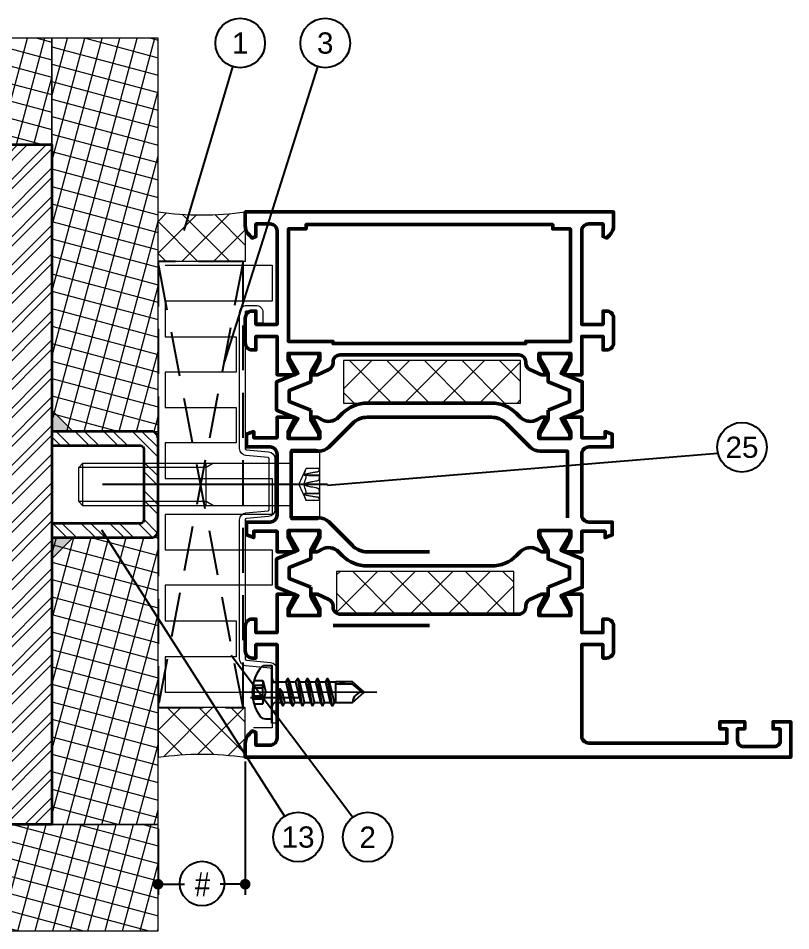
# Model space of a CAD drawing. Header units: millimetres. Extents: x -1821 to 14707, y -2864 to 1473.
# Drawn here: x 10141.1 to 10250.1, y -1094.2 to -965.4 of the extents above; entities that cross this region are included whole.
import ezdxf
from ezdxf.enums import TextEntityAlignment as Align

# ---------------------------------------------------------------- set-up
doc = ezdxf.new("R2010")
doc.units = ezdxf.units.MM
for name, pattern in [('CENTER', [50.8, 31.75, -6.35, 6.35, -6.35]), ('HIDDEN', [9.525, 6.35, -3.175]), ('VERDECKT', [9.525, 6.35, -3.175])]:
    doc.linetypes.add(name, pattern=pattern)
for name, color, linetype, lineweight in [('AM_5', 3, 'Continuous', 25), ('AM_S', 80, 'Continuous', 50), ('CHide4', 10, 'HIDDEN', 13), ('Cont1', 7, 'Continuous', 35), ('CONT2', 2, 'Continuous', 0), ('Cont3', 70, 'Continuous', 18), ('Cont4', 10, 'Continuous', 13)]:
    doc.layers.add(name, color=color, linetype=linetype, lineweight=lineweight)
for name, color, linetype in [('Cent4', 10, 'CENTER'), ('CENT_18', 3, 'CENTER'), ('CENTER25', 2, 'CENTER'), ('CHIDE3', 70, 'HIDDEN'), ('HIDE_18', 3, 'VERDECKT')]:
    doc.layers.add(name, color=color, linetype=linetype)
doc.styles.add('BEMSTIL', font='8SIMPLEX.SHX', dxfattribs={"width": 0.85})
doc.styles.add('SWISS', font='swiss.ttf')
doc.dimstyles.new('Dok-1zu2-PUNKT$0', dxfattribs={"dimscale": 0.5, "dimtxt": 3.4, "dimasz": 1.5, "dimexe": 1.5, "dimexo": 0.6, "dimgap": 1.5, "dimtad": 0, "dimlfac": 2, "dimdsep": 46, "dimtxsty": 'BEMSTIL', "dimblk": 'PUNKT', "dimblk1": 'PUNKT', "dimblk2": 'PUNKT', "dimcen": 0, "dimclrd": 3, "dimclre": 3, "dimclrt": 3, "dimadec": 0, "dimazin": 0, "dimtfac": 0.7, "dimtofl": 0, "dimtmove": 0, "dimatfit": 3, "dimfxl": 1, "dimtolj": 1, "dimarcsym": 0})
pattern_1 = [(45, (10086.7323, -1490.2426), (-2.245064, 2.245064), []), (135, (10086.7323, -1490.2426), (-2.245064, -2.245064), [])]

# ---------------------------------------------------------------- blocks, each defined once
blk = doc.blocks.new('WS4070448')
for p, q in [((6.62, -8.64), (6.62, -11)), ((6.62, -8.64), (9.52, -8.64)), ((9.52, -11), (9.52, -8.64)), ((6.62, -11), (8.07, -12.64)), ((8.07, -12.64), (9.52, -11))]:
    blk.add_line(p, q)
blk.add_lwpolyline([(11.39, 2.11, 0.314856), (4.74, 2.11, 0.244912), (4.32, 1.29), (4.32, 0.36), (11.82, 0.36), (11.82, 1.29, 0.244912), (11.39, 2.11, 0.138291)], format="xyb")
for points in [[(6.12, -1.14), (6.62, -1.43), (8.07, -1.08), (8.57, -0.71), (8.07, -0.51), (6.62, -0.85)], [(6.12, -2.54), (6.62, -2.83), (9.52, -2.14), (10.02, -1.85), (9.52, -1.56), (6.62, -2.25)], [(6.12, -3.94), (6.62, -4.23), (9.52, -3.54), (10.02, -3.25), (9.52, -2.96), (6.62, -3.65)], [(6.12, -5.34), (6.62, -5.63), (9.52, -4.94), (10.02, -4.65), (9.52, -4.36), (6.62, -5.05)], [(6.12, -6.74), (6.62, -7.03), (9.52, -6.34), (10.02, -6.05), (9.52, -5.76), (6.62, -6.45)], [(6.12, -8.14), (6.62, -8.43), (9.52, -7.74), (10.02, -7.45), (9.52, -7.16), (6.62, -7.85)]]:
    blk.add_lwpolyline(points, close=True)
for points in [[(6.12, -1.14), (8.57, -0.71)], [(6.62, -0.14), (6.62, -0.85)], [(9.52, -0.14), (9.52, -1.56)], [(6.12, -2.54), (10.02, -1.85)], [(6.62, -1.43), (6.62, -1.85)], [(6.62, -1.43), (6.62, -2.25)], [(6.62, -1.43), (6.62, -2.25)], [(9.52, -2.14), (9.52, -2.96)], [(6.12, -3.94), (10.02, -3.25)], [(6.62, -2.83), (6.62, -3.65)], [(9.52, -3.54), (9.52, -4.36)], [(6.12, -5.34), (10.02, -4.65)], [(6.62, -4.23), (6.62, -5.05)], [(9.52, -4.94), (9.52, -5.76)], [(6.12, -6.74), (10.02, -6.05)], [(6.62, -5.63), (6.62, -6.45)], [(9.52, -6.34), (9.52, -7.16)], [(6.12, -8.14), (10.02, -7.45)], [(6.62, -7.03), (6.62, -7.85)], [(6.62, -8.43), (6.62, -8.64)], [(9.27, -8.64), (9.27, -10.89), (8.1, -12.28)], [(9.52, -7.74), (9.52, -8.64)], [(6.62, -9.83), (6.62, -10.65)], [(9.52, -9.14), (9.52, -9.96)]]:
    blk.add_lwpolyline(points)
for centre, radius, start, end in [((6.12, -0.14), 0.5, 0, 90), ((10.02, -0.14), 0.5, 90, 180), ((6.61, -12.47), 1.47, 353.4244, 89.6688)]:
    blk.add_arc(centre, radius, start, end)
at = {"layer": 'CENT_18'}
blk.add_line((8.05, -14.4), (8.07, 4.66), dxfattribs=at)
at = {"layer": 'HIDE_18'}
for p, q in [((7.1, 1.69), (7.1, 3.08)), ((7.51, 1.69), (7.51, 2.97)), ((8.63, 1.69), (8.63, 2.97)), ((9.04, 1.69), (9.04, 3.08))]:
    blk.add_line(p, q, dxfattribs=at)
for points in [[(6.42, 2.92), (6.42, 1.69)], [(9.72, 2.92), (9.72, 1.69)], [(6.42, 1.69), (8.07, 1.25)], [(9.72, 1.69), (8.07, 1.25)]]:
    blk.add_lwpolyline(points, dxfattribs=at)
for centre, radius, start, end in [((6.48, 4.2), 1.28, 267.2848, 298.8872), ((8.07, 5.85), 2.94, 250.6988, 289.3012), ((9.66, 4.2), 1.28, 241.1128, 272.7152), ((6.76, 2.85), 1.21, 253.6643, 286.3357), ((8.07, 11.78), 10.13, 264.4948, 275.5052), ((9.38, 2.85), 1.21, 253.6643, 286.3357)]:
    blk.add_arc(centre, radius, start, end, dxfattribs=at)
blk = doc.blocks.new('PUNKT')
at = {"color": 0, "linetype": 'Continuous'}
blk.add_line((-0.5, 0), (-1, 0), dxfattribs=at)
at = {"color": 0, "linetype": 'Continuous', "const_width": 0.5}
blk.add_lwpolyline([(-0.25, 0, 1), (0.25, 0, 1)], format="xyb", close=True, dxfattribs=at)
blk = doc.blocks.new('*D203')
at = {"layer": 'AM_5', "color": 3, "lineweight": -2, "transparency": 16777216}
for p, q in [((10173.13, -1070.32), (10173.13, -1089.15)), ((10160.83, -1079.82), (10160.83, -1089.15)), ((10162.33, -1087.65), (10164.56, -1087.65)), ((10171.63, -1087.65), (10169.62, -1087.65))]:
    blk.add_line(p, q, dxfattribs=at)
at = {"layer": 'Defpoints', "color": 0, "transparency": 16777216}
for p in [(10173.13, -1069.72), (10160.83, -1079.22), (10173.13, -1087.65)]:
    blk.add_point(p, dxfattribs=at)
at = {"layer": 'AM_5', "color": 3, "lineweight": -2, "transparency": 16777216, "xscale": 1.5, "yscale": 1.5, "zscale": 1.5, "rotation": 180}
blk.add_blockref('PUNKT', (10160.83, -1087.65), dxfattribs=at)
at = {"layer": 'AM_5', "color": 3, "lineweight": -2, "transparency": 16777216, "xscale": 1.5, "yscale": 1.5, "zscale": 1.5}
blk.add_blockref('PUNKT', (10173.13, -1087.65), dxfattribs=at)
at = {"layer": 'AM_5', "color": 3, "transparency": 16777216, "insert": (10167.09, -1087.65), "char_height": 3.4, "attachment_point": 5, "style": 'BEMSTIL'}
blk.add_mtext('\\A1;#', dxfattribs=at)
blk = doc.blocks.new('ws4970708')
at = {"layer": 'Cent4'}
blk.add_lwpolyline([(0, 5.1), (0, -31.4)], dxfattribs=at)
at = {"layer": 'CHide4'}
for p, q in [((-2.25, 3.99), (-2.29, 4)), ((-2.25, 3.99), (-2.25, 2.09)), ((-1.32, 3.94), (-1.32, 2.03)), ((1.32, 3.94), (1.32, 2.03)), ((2.25, 3.99), (2.29, 4)), ((2.25, 3.99), (2.25, 2.09)), ((-1.27, 3.4), (-1.27, 1.92)), ((1.27, 3.4), (1.27, 1.92)), ((0, 1.07), (-2.25, 2.09)), ((0, 1.07), (2.25, 2.09))]:
    blk.add_line(p, q, dxfattribs=at)
at = {"layer": 'CHide4', "flags": 128}
for points in [[(-1.99, 3.93), (-2.01, 3.93), (-2.03, 3.94), (-2.05, 3.94), (-2.06, 3.95), (-2.08, 3.95), (-2.1, 3.95), (-2.11, 3.96), (-2.13, 3.96), (-2.14, 3.96), (-2.15, 3.97), (-2.17, 3.97), (-2.18, 3.97), (-2.19, 3.98), (-2.2, 3.98), (-2.21, 3.98), (-2.22, 3.98), (-2.22, 3.98), (-2.23, 3.99), (-2.24, 3.99), (-2.24, 3.99), (-2.25, 3.99), (-2.25, 3.99), (-2.25, 3.99), (-2.25, 3.99)], [(-1.96, 3.92), (-1.96, 3.92), (-1.96, 3.92), (-1.96, 3.92), (-1.96, 3.92), (-1.97, 3.92), (-1.97, 3.92), (-1.97, 3.92), (-1.97, 3.92), (-1.97, 3.92), (-1.97, 3.92), (-1.97, 3.92), (-1.98, 3.92), (-1.98, 3.93), (-1.98, 3.93), (-1.98, 3.93), (-1.98, 3.93), (-1.98, 3.93), (-1.98, 3.93), (-1.99, 3.93), (-1.99, 3.93), (-1.99, 3.93), (-1.99, 3.93), (-1.99, 3.93), (-1.99, 3.93)], [(-1.96, 3.92), (-1.95, 3.91), (-1.94, 3.91), (-1.92, 3.9), (-1.91, 3.9), (-1.9, 3.89), (-1.89, 3.88), (-1.88, 3.88), (-1.87, 3.87), (-1.86, 3.86), (-1.85, 3.85), (-1.84, 3.84), (-1.83, 3.83), (-1.83, 3.82), (-1.82, 3.81), (-1.81, 3.8), (-1.8, 3.79), (-1.8, 3.78), (-1.79, 3.77), (-1.79, 3.76), (-1.78, 3.75), (-1.78, 3.73), (-1.77, 3.72), (-1.77, 3.71), (-1.77, 3.7)], [(-0.68, 3.93), (-0.71, 3.94), (-0.74, 3.95), (-0.78, 3.95), (-0.82, 3.96), (-0.86, 3.97), (-0.89, 3.97), (-0.93, 3.98), (-0.97, 3.98), (-1.01, 3.99), (-1.05, 3.99), (-1.09, 3.99), (-1.12, 3.99), (-1.16, 3.99), (-1.19, 3.99), (-1.22, 3.99), (-1.24, 3.98), (-1.27, 3.98), (-1.28, 3.97), (-1.3, 3.97), (-1.31, 3.96), (-1.32, 3.95), (-1.32, 3.95), (-1.32, 3.94), (-1.31, 3.93)], [(-1.31, 3.93), (-1.31, 3.93), (-1.31, 3.93), (-1.31, 3.93), (-1.31, 3.93), (-1.31, 3.93), (-1.31, 3.93), (-1.31, 3.93), (-1.31, 3.93), (-1.31, 3.93), (-1.31, 3.93), (-1.31, 3.93), (-1.31, 3.92), (-1.31, 3.92), (-1.31, 3.92), (-1.31, 3.92), (-1.31, 3.92), (-1.31, 3.92), (-1.31, 3.92), (-1.31, 3.92), (-1.31, 3.92), (-1.31, 3.92), (-1.31, 3.92), (-1.31, 3.92), (-1.31, 3.92)], [(-1.27, 3.7), (-1.27, 3.71), (-1.27, 3.72), (-1.27, 3.73), (-1.27, 3.75), (-1.27, 3.76), (-1.27, 3.77), (-1.27, 3.78), (-1.28, 3.79), (-1.28, 3.8), (-1.28, 3.81), (-1.28, 3.82), (-1.28, 3.83), (-1.28, 3.84), (-1.28, 3.85), (-1.28, 3.86), (-1.28, 3.87), (-1.29, 3.88), (-1.29, 3.88), (-1.29, 3.89), (-1.29, 3.9), (-1.3, 3.9), (-1.3, 3.91), (-1.3, 3.91), (-1.31, 3.92)], [(-0.65, 3.92), (-0.66, 3.92), (-0.66, 3.92), (-0.66, 3.92), (-0.66, 3.92), (-0.66, 3.92), (-0.66, 3.92), (-0.66, 3.92), (-0.66, 3.92), (-0.66, 3.92), (-0.66, 3.92), (-0.67, 3.92), (-0.67, 3.92), (-0.67, 3.93), (-0.67, 3.93), (-0.67, 3.93), (-0.67, 3.93), (-0.67, 3.93), (-0.67, 3.93), (-0.67, 3.93), (-0.68, 3.93), (-0.68, 3.93), (-0.68, 3.93), (-0.68, 3.93), (-0.68, 3.93)], [(-0.65, 3.92), (-0.65, 3.91), (-0.64, 3.91), (-0.63, 3.9), (-0.62, 3.9), (-0.61, 3.89), (-0.6, 3.88), (-0.59, 3.88), (-0.59, 3.87), (-0.58, 3.86), (-0.57, 3.85), (-0.56, 3.84), (-0.56, 3.83), (-0.55, 3.82), (-0.54, 3.81), (-0.54, 3.8), (-0.53, 3.79), (-0.52, 3.78), (-0.52, 3.77), (-0.51, 3.76), (-0.51, 3.75), (-0.5, 3.73), (-0.5, 3.72), (-0.5, 3.71), (-0.5, 3.7)], [(0.5, 3.7), (0.5, 3.71), (0.5, 3.72), (0.5, 3.73), (0.51, 3.75), (0.51, 3.76), (0.52, 3.77), (0.52, 3.78), (0.53, 3.79), (0.54, 3.8), (0.54, 3.81), (0.55, 3.82), (0.56, 3.83), (0.56, 3.84), (0.57, 3.85), (0.58, 3.86), (0.59, 3.87), (0.59, 3.88), (0.6, 3.88), (0.61, 3.89), (0.62, 3.9), (0.63, 3.9), (0.64, 3.91), (0.65, 3.91), (0.65, 3.92)], [(0.68, 3.93), (0.68, 3.93), (0.68, 3.93), (0.68, 3.93), (0.68, 3.93), (0.67, 3.93), (0.67, 3.93), (0.67, 3.93), (0.67, 3.93), (0.67, 3.93), (0.67, 3.93), (0.67, 3.93), (0.67, 3.92), (0.67, 3.92), (0.66, 3.92), (0.66, 3.92), (0.66, 3.92), (0.66, 3.92), (0.66, 3.92), (0.66, 3.92), (0.66, 3.92), (0.66, 3.92), (0.66, 3.92), (0.66, 3.92), (0.65, 3.92)], [(1.32, 3.94), (1.32, 3.95), (1.31, 3.96), (1.3, 3.96), (1.29, 3.97), (1.28, 3.98), (1.26, 3.98), (1.24, 3.98), (1.21, 3.99), (1.19, 3.99), (1.16, 3.99), (1.13, 3.99), (1.09, 3.99), (1.06, 3.99), (1.02, 3.99), (0.99, 3.98), (0.95, 3.98), (0.91, 3.98), (0.88, 3.97), (0.84, 3.97), (0.81, 3.96), (0.77, 3.95), (0.74, 3.95), (0.71, 3.94), (0.68, 3.93)], [(1.3, 3.92), (1.3, 3.91), (1.3, 3.91), (1.3, 3.9), (1.29, 3.9), (1.29, 3.89), (1.29, 3.88), (1.29, 3.88), (1.28, 3.87), (1.28, 3.86), (1.28, 3.85), (1.28, 3.84), (1.28, 3.83), (1.28, 3.82), (1.28, 3.81), (1.28, 3.8), (1.28, 3.79), (1.27, 3.78), (1.27, 3.77), (1.27, 3.76), (1.27, 3.75), (1.27, 3.73), (1.27, 3.72), (1.27, 3.71), (1.27, 3.7)], [(1.3, 3.92), (1.31, 3.92), (1.31, 3.92), (1.31, 3.92), (1.31, 3.92), (1.31, 3.92), (1.31, 3.92), (1.31, 3.92), (1.31, 3.92), (1.31, 3.92), (1.31, 3.92), (1.31, 3.92), (1.31, 3.92), (1.31, 3.93), (1.31, 3.93), (1.31, 3.93), (1.31, 3.93), (1.31, 3.93), (1.31, 3.93), (1.31, 3.93), (1.31, 3.93), (1.31, 3.93), (1.31, 3.93), (1.31, 3.93), (1.31, 3.93)], [(1.31, 3.93), (1.31, 3.93), (1.31, 3.93), (1.31, 3.93), (1.31, 3.93), (1.32, 3.93), (1.32, 3.93), (1.32, 3.93), (1.32, 3.93), (1.32, 3.94), (1.32, 3.94), (1.32, 3.94), (1.32, 3.94), (1.32, 3.94), (1.32, 3.94), (1.32, 3.94), (1.32, 3.94), (1.32, 3.94), (1.32, 3.94), (1.32, 3.94), (1.32, 3.94), (1.32, 3.94), (1.32, 3.94), (1.32, 3.94), (1.32, 3.94)], [(1.96, 3.92), (1.95, 3.91), (1.94, 3.91), (1.92, 3.9), (1.91, 3.9), (1.9, 3.89), (1.89, 3.88), (1.88, 3.88), (1.87, 3.87), (1.86, 3.86), (1.85, 3.85), (1.84, 3.84), (1.83, 3.83), (1.83, 3.82), (1.82, 3.81), (1.81, 3.8), (1.8, 3.79), (1.8, 3.78), (1.79, 3.77), (1.79, 3.76), (1.78, 3.75), (1.78, 3.73), (1.77, 3.72), (1.77, 3.71), (1.77, 3.7)], [(1.99, 3.93), (1.99, 3.93), (1.99, 3.93), (1.99, 3.93), (1.99, 3.93), (1.99, 3.93), (1.98, 3.93), (1.98, 3.93), (1.98, 3.93), (1.98, 3.93), (1.98, 3.93), (1.98, 3.93), (1.98, 3.92), (1.97, 3.92), (1.97, 3.92), (1.97, 3.92), (1.97, 3.92), (1.97, 3.92), (1.97, 3.92), (1.97, 3.92), (1.96, 3.92), (1.96, 3.92), (1.96, 3.92), (1.96, 3.92), (1.96, 3.92)], [(1.99, 3.93), (2.01, 3.93), (2.03, 3.94), (2.05, 3.94), (2.06, 3.95), (2.08, 3.95), (2.1, 3.95), (2.11, 3.96), (2.13, 3.96), (2.14, 3.96), (2.15, 3.97), (2.17, 3.97), (2.18, 3.97), (2.19, 3.98), (2.2, 3.98), (2.21, 3.98), (2.22, 3.98), (2.22, 3.98), (2.23, 3.99), (2.24, 3.99), (2.24, 3.99), (2.25, 3.99), (2.25, 3.99), (2.25, 3.99), (2.25, 3.99)], [(-1.39, 1.86), (-1.36, 1.89), (-1.35, 1.95), (-1.33, 2.02), (-1.32, 2.08), (-1.32, 2.15), (-1.31, 2.22), (-1.3, 2.29), (-1.3, 2.37), (-1.29, 2.44), (-1.29, 2.51), (-1.29, 2.58), (-1.28, 2.65), (-1.28, 2.72), (-1.28, 2.8), (-1.28, 2.87), (-1.28, 2.94), (-1.28, 3.08), (-1.27, 3.16), (-1.27, 3.23), (-1.27, 3.3), (-1.27, 3.37), (-1.27, 3.45), (-1.27, 3.52), (-1.27, 3.4)], [(-0.5, 3.7), (-0.49, 3.61), (-0.48, 3.52), (-0.46, 3.43), (-0.42, 3.25), (-0.42, 3.25), (-0.42, 3.25), (-0.42, 3.25), (-0.42, 3.25), (-0.42, 3.25), (-0.38, 3.04), (-0.36, 2.88), (-0.35, 2.8), (-0.33, 2.72), (-0.31, 2.63), (-0.3, 2.55), (-0.28, 2.46), (-0.26, 2.38), (-0.24, 2.29), (-0.21, 2.21), (-0.19, 2.13), (-0.16, 2.05), (-0.12, 1.97), (-0.07, 1.9), (0, 1.86)], [(0.5, 3.7), (0.49, 3.61), (0.48, 3.52), (0.46, 3.43), (0.42, 3.25), (0.42, 3.25), (0.42, 3.25), (0.42, 3.25), (0.42, 3.25), (0.42, 3.25), (0.38, 3.04), (0.36, 2.88), (0.35, 2.8), (0.33, 2.72), (0.31, 2.63), (0.3, 2.55), (0.28, 2.46), (0.26, 2.38), (0.24, 2.29), (0.21, 2.21), (0.19, 2.13), (0.16, 2.05), (0.12, 1.97), (0.07, 1.9), (0, 1.86)], [(1.27, 3.7), (1.27, 3.61), (1.27, 3.52), (1.27, 3.44), (1.27, 3.35), (1.27, 3.47), (1.27, 3.38), (1.27, 3.3), (1.27, 3.21), (1.27, 3.12), (1.28, 3.04), (1.28, 2.88), (1.28, 2.8), (1.28, 2.72), (1.29, 2.63), (1.29, 2.55), (1.29, 2.46), (1.3, 2.38), (1.3, 2.29), (1.31, 2.21), (1.32, 2.13), (1.33, 2.05), (1.34, 1.97), (1.36, 1.9), (1.39, 1.86)], [(-1.96, 2), (-1.98, 2), (-2, 2.01), (-2.02, 2.02), (-2.04, 2.02), (-2.06, 2.03), (-2.07, 2.03), (-2.09, 2.04), (-2.11, 2.05), (-2.12, 2.05), (-2.14, 2.06), (-2.15, 2.06), (-2.17, 2.06), (-2.18, 2.07), (-2.19, 2.07), (-2.2, 2.08), (-2.21, 2.08), (-2.22, 2.08), (-2.23, 2.08), (-2.23, 2.09), (-2.24, 2.09), (-2.24, 2.09), (-2.25, 2.09), (-2.25, 2.09), (-2.25, 2.09)], [(-1.39, 1.86), (-1.41, 1.86), (-1.43, 1.86), (-1.45, 1.86), (-1.46, 1.86), (-1.48, 1.86), (-1.5, 1.87), (-1.52, 1.87), (-1.55, 1.88), (-1.57, 1.88), (-1.59, 1.89), (-1.61, 1.89), (-1.64, 1.9), (-1.66, 1.9), (-1.69, 1.91), (-1.71, 1.92), (-1.74, 1.93), (-1.76, 1.93), (-1.79, 1.94), (-1.82, 1.95), (-1.85, 1.96), (-1.87, 1.97), (-1.9, 1.98), (-1.93, 1.99), (-1.96, 2)], [(-1.27, 1.92), (-1.27, 1.92), (-1.27, 1.91), (-1.27, 1.91), (-1.28, 1.9), (-1.28, 1.9), (-1.28, 1.9), (-1.28, 1.89), (-1.29, 1.89), (-1.29, 1.88), (-1.29, 1.88), (-1.3, 1.88), (-1.3, 1.88), (-1.31, 1.87), (-1.31, 1.87), (-1.32, 1.87), (-1.33, 1.87), (-1.33, 1.86), (-1.34, 1.86), (-1.35, 1.86), (-1.36, 1.86), (-1.37, 1.86), (-1.37, 1.86), (-1.38, 1.86), (-1.39, 1.86)], [(-0.65, 2), (-0.68, 2.01), (-0.72, 2.02), (-0.75, 2.03), (-0.79, 2.05), (-0.83, 2.06), (-0.87, 2.06), (-0.92, 2.07), (-0.96, 2.08), (-1, 2.08), (-1.05, 2.09), (-1.09, 2.09), (-1.12, 2.09), (-1.16, 2.09), (-1.19, 2.09), (-1.22, 2.08), (-1.25, 2.08), (-1.27, 2.07), (-1.29, 2.06), (-1.31, 2.06), (-1.31, 2.05), (-1.32, 2.03), (-1.32, 2.02), (-1.31, 2.01), (-1.31, 2)], [(-1.31, 2), (-1.3, 1.99), (-1.3, 1.99), (-1.3, 1.99), (-1.29, 1.98), (-1.29, 1.98), (-1.29, 1.98), (-1.29, 1.97), (-1.29, 1.97), (-1.28, 1.97), (-1.28, 1.96), (-1.28, 1.96), (-1.28, 1.96), (-1.28, 1.96), (-1.28, 1.95), (-1.28, 1.95), (-1.28, 1.95), (-1.27, 1.94), (-1.27, 1.94), (-1.27, 1.94), (-1.27, 1.93), (-1.27, 1.93), (-1.27, 1.93), (-1.27, 1.93), (-1.27, 1.92)], [(0, 1.86), (-0.03, 1.86), (-0.06, 1.86), (-0.09, 1.86), (-0.12, 1.86), (-0.15, 1.86), (-0.18, 1.87), (-0.21, 1.87), (-0.24, 1.88), (-0.27, 1.88), (-0.3, 1.89), (-0.33, 1.89), (-0.36, 1.9), (-0.39, 1.9), (-0.41, 1.91), (-0.44, 1.92), (-0.47, 1.93), (-0.49, 1.93), (-0.52, 1.94), (-0.54, 1.95), (-0.57, 1.96), (-0.59, 1.97), (-0.61, 1.98), (-0.63, 1.99), (-0.65, 2)], [(0.65, 2), (0.63, 1.99), (0.61, 1.98), (0.59, 1.97), (0.57, 1.96), (0.54, 1.95), (0.52, 1.94), (0.49, 1.93), (0.47, 1.93), (0.44, 1.92), (0.41, 1.91), (0.39, 1.9), (0.36, 1.9), (0.33, 1.89), (0.3, 1.89), (0.27, 1.88), (0.24, 1.88), (0.21, 1.87), (0.18, 1.87), (0.15, 1.86), (0.12, 1.86), (0.09, 1.86), (0.06, 1.86), (0.03, 1.86), (0, 1.86)], [(1.32, 2.03), (1.32, 2.04), (1.31, 2.05), (1.3, 2.06), (1.29, 2.07), (1.27, 2.07), (1.25, 2.08), (1.23, 2.08), (1.2, 2.09), (1.18, 2.09), (1.14, 2.09), (1.11, 2.09), (1.08, 2.09), (1.04, 2.09), (1, 2.08), (0.96, 2.08), (0.92, 2.07), (0.89, 2.07), (0.85, 2.06), (0.81, 2.05), (0.78, 2.04), (0.74, 2.03), (0.71, 2.02), (0.68, 2.01), (0.65, 2)], [(1.39, 1.86), (1.38, 1.86), (1.37, 1.86), (1.35, 1.86), (1.34, 1.86), (1.33, 1.86), (1.32, 1.87), (1.31, 1.87), (1.3, 1.88), (1.29, 1.88), (1.29, 1.89), (1.28, 1.89), (1.28, 1.9), (1.28, 1.9), (1.27, 1.91), (1.27, 1.92), (1.27, 1.93), (1.27, 1.93), (1.27, 1.94), (1.28, 1.95), (1.28, 1.96), (1.29, 1.97), (1.29, 1.98), (1.3, 1.99), (1.3, 2)], [(1.96, 2), (1.93, 1.99), (1.9, 1.98), (1.87, 1.97), (1.85, 1.96), (1.82, 1.95), (1.79, 1.94), (1.77, 1.93), (1.74, 1.93), (1.71, 1.92), (1.69, 1.91), (1.66, 1.9), (1.64, 1.9), (1.61, 1.89), (1.59, 1.89), (1.57, 1.88), (1.55, 1.88), (1.52, 1.87), (1.5, 1.87), (1.48, 1.86), (1.46, 1.86), (1.45, 1.86), (1.43, 1.86), (1.41, 1.86), (1.39, 1.86)], [(2.25, 2.09), (2.25, 2.09), (2.25, 2.09), (2.24, 2.09), (2.24, 2.09), (2.23, 2.09), (2.23, 2.08), (2.22, 2.08), (2.21, 2.08), (2.2, 2.08), (2.19, 2.07), (2.18, 2.07), (2.17, 2.06), (2.15, 2.06), (2.14, 2.06), (2.12, 2.05), (2.11, 2.05), (2.09, 2.04), (2.07, 2.03), (2.06, 2.03), (2.04, 2.02), (2.02, 2.02), (2, 2.01), (1.98, 2), (1.96, 2)]]:
    blk.add_lwpolyline(points, dxfattribs=at)
at = {"layer": 'CHide4'}
for points in [[(-1.77, 3.7), (-1.76, 3.65, 0.024849), (-1.43, 1.9)], [(1.43, 1.9, 0.024839), (1.76, 3.65), (1.76, 3.65), (1.76, 3.65), (1.76, 3.65), (1.76, 3.65), (1.77, 3.7)]]:
    blk.add_lwpolyline(points, format="xyb", dxfattribs=at)
for points in [[(-1.43, 1.9), (-1.39, 1.86)], [(1.39, 1.86), (1.43, 1.9)]]:
    blk.add_lwpolyline(points, dxfattribs=at)
for centre, major_axis, ratio, start_param, end_param in [((-16.88, 6.55), (-2.99, 25.66), 0.596974, 4.520073, 4.53181), ((0.91, 1.95), (0.41, 0.088), 0.265074, -0.319965, -0.057821)]:
    blk.add_ellipse(centre, major_axis=major_axis, ratio=ratio, start_param=start_param, end_param=end_param, dxfattribs=at)
at = {"layer": 'Cont3'}
blk.add_lwpolyline([(5, 0), (-5, 0), (-5, 3.5, -0.414214), (-4.5, 4), (4.5, 4, -0.414214), (5, 3.5)], format="xyb", close=True, dxfattribs=at)
blk.add_lwpolyline([(3.25, 0, 0.414214), (3, -0.25), (3, -29.4), (2.4, -30), (-2.4, -30), (-3, -29.4), (-3, -0.25, 0.414214), (-3.25, 0)], format="xyb", dxfattribs=at)
for points in [[(3, -12), (-3, -12)], [(3, -29.4), (-3, -29.4)]]:
    blk.add_lwpolyline(points, dxfattribs=at)
at = {"layer": 'Cont4'}
for points in [[(-3, -10.96), (-2.4, -12), (-2.4, -30)], [(3, -10.96), (2.4, -12), (2.4, -30)]]:
    blk.add_lwpolyline(points, dxfattribs=at)
blk = doc.blocks.new('WI4080202')
blk.add_lwpolyline([(-29.48, 2.3, -0.388879), (-28.49, 1.39), (-28.22, -1.72, 0.388879), (-28.02, -1.9), (-20.88, -1.9, 0.388879), (-20.68, -1.72), (-20.41, 1.39, -0.388879), (-19.42, 2.3), (-0.2, 2.3, -0.414214), (0.8, 1.3), (0.8, 0, -0.414214), (-0.2, -1), (-1.7, -1), (-1.7, -0.2), (-0.2, -0.2, 0.414214), (0, 0), (0, 1.3, 0.414214), (-0.2, 1.5), (-19.42, 1.5, 0.388879), (-19.62, 1.32), (-19.89, -1.79, -0.388879), (-20.88, -2.7), (-28.02, -2.7, -0.388879), (-29.01, -1.79), (-29.28, 1.32, 0.388879), (-29.48, 1.5), (-49.12, 1.5, 0.388879), (-49.32, 1.32), (-49.61, -2.09, -0.388879), (-50.61, -3), (-58.2, -3), (-58.2, -2.2), (-50.61, -2.2, 0.388879), (-50.41, -2.02), (-50.11, 1.39, -0.388879), (-49.12, 2.3), (-29.48, 2.3)], format="xyb", close=True)
for points in [[(-56.45, -2.2), (-56.45, -3)], [(-52.45, -2.2), (-52.45, -3)]]:
    blk.add_lwpolyline(points)
at = {"layer": 'CENTER25'}
for p, q in [((-54.6, -6.03), (-54.6, 0.76)), ((-24.45, 1.09), (-24.45, -5.58))]:
    blk.add_line(p, q, dxfattribs=at)
blk = doc.blocks.new('WI4090072')
at = {"linetype": 'Continuous'}
for p, q in [((11.9, -15.016058), (13.416058, -13.5)), ((17.9, -17.499554), (13.900446, -13.5)), ((11.9, -20.319359), (17.9, -14.319359)), ((17.9, -22.802855), (11.9, -16.802855)), ((11.9, -25.62266), (17.9, -19.62266)), ((17.9, -28.106156), (11.9, -22.106156)), ((11.9, -30.925961), (17.9, -24.925961)), ((17.9, -33.409457), (11.9, -27.409457)), ((11.9, -36.229262), (17.9, -30.229262)), ((17.687242, -38.5), (11.9, -32.712758)), ((14.932563, -38.5), (17.9, -35.532563)), ((12.383942, -38.5), (11.9, -38.016058))]:
    blk.add_line(p, q, dxfattribs=at)
blk.add_lwpolyline([(11.9, -38.5), (17.9, -38.5), (17.9, -13.5), (11.9, -13.5)], close=True, dxfattribs=at)
blk = doc.blocks.new('WI1021361')
at = {"linetype": 'Continuous'}
for points, format in [([(20.2, 26), (20.2, 38.600001, -0.414214), (21.2, 39.600001), (21.356087, 39.600001, 0.294108), (22.266453, 40.186198), (23, 41.800001), (23, 42.450001), (21, 41.450001), (20, 41.450001), (20, 45.950001), (21, 45.950001), (23, 44.950001), (23, 47.5), (17.6, 47.5), (17.6, 50.5), (19.5, 50.5), (19.5, 51, 0.414214), (18.5, 52), (15, 52, 0.414214), (14, 51), (14, 50.5), (15.9, 50.5), (15.9, 47.5), (3, 47.5, -0.414214), (2, 48.5), (2, 68), (4, 68), (4, 67), (5, 67), (5, 70.5), (4, 70.5), (4, 69.5), (2.3, 69.5, -0.414214), (1.5, 70.3), (1.5, 74.7, -0.414214), (2.3, 75.5), (4, 75.5), (4, 74.5), (5, 74.5), (5, 77), (0, 77), (0, 0), (1.895837, 0, 0.198912), (3.310051, 0.585786), (3.712132, 0.987868), (3.5, 1.5), (1.7, 1.5), (1.7, 3.5, -0.414214), (2.7, 4.5), (15.9, 4.5), (15.9, 1.5), (14, 1.5), (14, 1, 0.414214), (15, 0), (18.5, 0, 0.414214), (19.5, 1), (19.5, 1.5), (17.6, 1.5), (17.6, 4.5), (23, 4.5), (23, 7.049999), (21, 6.049999), (20, 6.049999), (20, 10.549999), (21, 10.549999), (23, 9.549999), (23, 10.199999), (22.266453, 11.813802, 0.294108), (21.356087, 12.399999), (21.2, 12.399999, -0.414214), (20.2, 13.399999), (20.2, 13.399999), (20.2, 26)], "xyb"), ([(27, 26.000444), (27, 34.757804, -0.198912), (28.464466, 38.293338), (29.002508, 38.83138, 0.339454), (29.320345, 41.245593), (29, 41.800447), (29, 42.450445), (31, 41.450445), (32, 41.450445), (32, 45.950445), (31, 45.950445), (29, 44.950445), (29, 47.500444), (31.9, 47.500446), (31.9, 50.800445), (31.014371, 50.800445), (31.378341, 51.800445), (33.2, 51.800445), (33.2, 48.500446, 0.414214), (34.2, 47.500446), (42.8, 47.500446), (42.8, 47.500446, 0.414214), (43.8, 48.500446), (43.8, 51.800445), (45.621659, 51.800445), (45.98563, 50.800445), (45.1, 50.800445), (45.1, 47.500446), (48, 47.500446), (48, 44.950447), (46, 45.950447), (45, 45.950447), (45, 41.450447), (46, 41.450447), (48, 42.450447), (48, 41.800447), (47.679655, 41.245593, 0.339454), (47.997492, 38.83138), (48.535534, 38.293338, -0.198912), (50, 34.757804), (50, 17.243084, -0.198912), (48.535534, 13.707551), (47.997492, 13.169509, 0.339454), (47.679655, 10.755296), (48, 10.200441), (48, 9.550445), (46, 10.550445), (45, 10.550445), (45, 6.050445), (46, 6.050445), (48, 7.050445), (48, 4.500446), (45.1, 4.500444), (45.1, 1.200445), (45.98563, 1.200445), (45.621659, 0.200445), (43.8, 0.200445), (43.8, 3.500444, 0.414214), (42.8, 4.500444), (34.2, 4.500444, 0.414214), (33.2, 3.500444), (33.2, 0.200445), (31.378341, 0.200445), (31.014371, 1.200445), (31.9, 1.200445), (31.9, 4.500444), (29, 4.500446), (29, 7.050445), (31, 6.050445), (32, 6.050445), (32, 10.550445), (31, 10.550445), (29, 9.550445), (29, 10.200445), (29.320345, 10.755296, 0.339454), (29.002508, 13.169509), (28.464466, 13.707551, -0.198912), (27, 17.243084), (27, 26.000444)], "xyb"), ([(56.8, 26.00089), (56.8, 13.400889, -0.414214), (55.8, 12.400889), (55.643913, 12.400889, 0.294108), (54.733547, 11.814692), (54, 10.200889), (54, 9.550889), (56, 10.550889), (57, 10.550889), (57, 6.050889), (56, 6.050889), (54, 7.050889), (54, 4.50089), (59.4, 4.50089), (59.4, 1.50089), (57.5, 1.50089), (57.5, 1.00089, 0.414214), (58.5, 0.00089), (62, 0.00089, 0.414214), (63, 1.00089), (63, 1.50089), (61.1, 1.50089), (61.1, 4.50089), (74.3, 4.50089, -0.414214), (75.3, 3.50089), (75.3, 1.50089), (73.5, 1.50089), (73.287868, 0.988758), (73.689949, 0.586677, 0.198912), (75.104163, 0.00089), (77, 0.00089), (77, 52.00089), (77, 52.00089), (75.104163, 52.00089, 0.198912), (73.689949, 51.415104), (73.287868, 51.013022), (73.5, 50.50089), (75.3, 50.50089), (75.3, 48.50089, -0.414214), (74.3, 47.50089), (61.1, 47.50089), (61.1, 50.50089), (63, 50.50089), (63, 51.00089, 0.414214), (62, 52.00089), (58.5, 52.00089, 0.414214), (57.5, 51.00089), (57.5, 50.50089), (59.4, 50.50089), (59.4, 47.50089), (54, 47.50089), (54, 44.950891), (56, 45.950891), (57, 45.950891), (57, 41.450891), (56, 41.450891), (54, 42.450891), (54, 41.800891), (54.733547, 40.187088, 0.294108), (55.643913, 39.600891), (55.8, 39.600891, -0.414214), (56.8, 38.600891), (56.8, 26.00089)], "xyb"), ([(18.6, 12.399999, 0, 0, 0), (18.3, 12.399999, 0, 0, 0), (18.3, 6.1, 0, 0, 0), (2.4, 6.1, 0, 0, 0), (2.4, 8.6, 0, 0, 0), (1.7, 8.6, 0, 0, 0), (1.7, 43.4, 0, 0, 0), (2.4, 43.4, 0, 0, 0), (2.4, 45.9, 0, 0, 0), (18.3, 45.9, 0, 0, 0), (18.3, 39.600001, 0, 0, 0), (18.6, 39.600001, 0, 0, 0), (18.6, 26, 0.1, 0.1, 0)], "xyseb"), ([(33.8, 45.500445, 0, 0, 0), (33.8, 41.628872, 0, 0, -0.198912), (33.214213, 40.214658, 0, 0, 0), (29.87868, 36.879124, 0, 0, 0.198912), (29, 34.757804, 0, 0, 0), (29, 26.000444, 0.1, 0.1, 0)], "xyseb"), ([(29, 26.000444), (29, 17.243084, 0.198912), (29.87868, 15.121764), (33.214213, 11.78623, -0.198912), (33.8, 10.372017), (33.8, 6.500444), (43.2, 6.500444), (43.2, 10.372017, -0.198912), (43.785787, 11.78623), (47.12132, 15.121764, 0.198912), (48, 17.243084), (48, 34.757804, 0.198912), (47.12132, 36.879124), (43.785787, 40.214658, -0.198912), (43.2, 41.628872), (43.2, 45.500445), (33.8, 45.500445)], "xyb")]:
    blk.add_lwpolyline(points, format=format, dxfattribs=at)
at = {"color": 7, "linetype": 'Continuous'}
for points in [[(23.991936, 42.750001), (22.866218, 42.750001, 0.131652), (22.466218, 42.642821), (20.66077, 41.600445), (20, 41.600445), (20, 45.800445), (20.66077, 45.800445), (22, 45.02724), (22.487882, 44.744673), (22.786757, 44.572118), (23.999999, 47.575001), (28, 47.575001), (29.213243, 44.572118), (31.33923, 45.800445), (32, 45.800445), (32, 41.600445), (31.33923, 41.600445), (29.533782, 42.642821, 0.131652), (29.133782, 42.750001), (28.008063, 42.750001), (26.785885, 45.775001), (25.214114, 45.775001)], [(48.991935, 42.750447), (47.866218, 42.750447, 0.131652), (47.466218, 42.643267), (45.660769, 41.600891), (45, 41.600891), (45, 45.800891), (45.660769, 45.800891), (47, 45.027686), (47.487882, 44.745119), (47.786756, 44.572564), (48.999999, 47.575447), (52.999999, 47.575447), (54.213243, 44.572564), (56.33923, 45.800891), (57, 45.800891), (57, 41.600891), (56.33923, 41.600891), (54.533782, 42.643267, 0.131652), (54.133782, 42.750447), (53.008063, 42.750447), (51.785884, 45.775447), (50.214114, 45.775447)], [(23.991936, 9.249999), (22.866218, 9.249999, -0.131652), (22.466218, 9.357179), (20.66077, 10.399555), (20, 10.399555), (20, 6.199555), (20.66077, 6.199555), (22, 6.97276), (22.487882, 7.255327), (22.786757, 7.427882), (23.999999, 4.424999), (28, 4.424999), (29.213243, 7.427882), (31.33923, 6.199555), (32, 6.199555), (32, 10.399555), (31.33923, 10.399555), (29.533782, 9.357179, -0.131652), (29.133782, 9.249999), (28.008063, 9.249999), (26.785885, 6.224999), (25.214114, 6.224999)], [(48.991936, 9.250445), (47.866218, 9.250445, -0.131652), (47.466218, 9.357625), (45.66077, 10.400001), (45, 10.400001), (45, 6.200001), (45.66077, 6.200001), (47, 6.973206), (47.487882, 7.255773), (47.786757, 7.428327), (48.999999, 4.425444), (53, 4.425444), (54.213243, 7.428327), (56.33923, 6.200001), (57, 6.200001), (57, 10.400001), (56.33923, 10.400001), (54.533782, 9.357625, -0.131652), (54.133782, 9.250445), (53.008063, 9.250445), (51.785885, 6.225444), (50.214114, 6.225444)]]:
    blk.add_lwpolyline(points, format="xyb", close=True, dxfattribs=at)
at = {"linetype": 'Continuous'}
for points in [[(58.4, 26.00089), (58.4, 39.600891), (58.7, 39.600891), (58.7, 45.90089), (74.6, 45.90089), (74.6, 43.40089), (75.2, 43.40089), (75.2, 8.60089), (75.2, 8.60089), (74.6, 8.60089), (74.6, 6.10089), (58.7, 6.10089), (58.7, 12.400889), (58.4, 12.400889), (58.4, 26.00089)], [(18.6, 26), (18.6, 12.399999)]]:
    blk.add_lwpolyline(points, dxfattribs=at)

msp = doc.modelspace()

# ---------------------------------------------------------------- hatches: boundary and pattern name
at = {"layer": 'Cont3'}
h = msp.add_hatch(dxfattribs=at)
h.set_pattern_fill('ANSI37', color=256, scale=0.75, angle=120)
h.set_pattern_definition([(165, (10234.599, -1019.6784), (-0.616313, -2.30011), []), (255, (10234.599, -1019.6784), (2.30011, -0.616313), [])])
h.paths.add_polyline_path([(10040.832344, -968.215708), (10040.832344, -983.215708), (10145.832281, -983.215708), (10145.832281, -968.215708)])
h = msp.add_hatch(dxfattribs=at)
h.set_pattern_fill('ANSI37', color=256, scale=0.75, angle=30)
h.set_pattern_definition([(75, (10109.3696, -1112.4824), (-2.30011, 0.616313), []), (165, (10109.3696, -1112.4824), (-0.616313, -2.30011), [])])
h.paths.add_polyline_path([(10160.832281, -968.215708), (10145.832281, -968.215708), (10145.832281, -1023.715708), (10160.832281, -1023.715708)])
h = msp.add_hatch(dxfattribs=at)
h.set_pattern_fill('ANSI37', color=256, style=0)
h.set_pattern_definition(pattern_1)
edge = h.paths.add_edge_path()
edge.add_line((10160.832016, -999.715497), (10160.832016, -992.715497))
edge.add_arc((10166.982239, -949.428947), 43.721284, 261.91344784, 278.08655216)
edge.add_line((10173.132463, -992.715497), (10173.132463, -999.715497))
edge.add_line((10173.132463, -999.715497), (10160.832016, -999.715497))
h = msp.add_hatch(color=256, dxfattribs=at)
h.dxf.hatch_style = 1
h.paths.add_polyline_path([(10148.832281, -1023.715708), (10145.832281, -1023.715708), (10145.832281, -1020.715708), (10147.332281, -1022.215708)])
h = msp.add_hatch(dxfattribs=at)
h.set_pattern_fill('ANSI37', color=256, scale=0.75, angle=30)
h.set_pattern_definition([(75, (10109.3696, -1167.9824), (-2.30011, 0.616313), []), (165, (10109.3696, -1167.9824), (-0.616313, -2.30011), [])])
h.paths.add_polyline_path([(10160.832281, -1038.715708), (10145.832281, -1038.715708), (10145.832281, -1079.215708), (10160.832281, -1079.215708)])
h = msp.add_hatch(color=256, dxfattribs=at)
h.dxf.hatch_style = 1
h.paths.add_polyline_path([(10148.832281, -1038.715708), (10145.832281, -1038.715708), (10145.832281, -1041.715708), (10147.332281, -1040.215708)])
h = msp.add_hatch(dxfattribs=at)
h.set_pattern_fill('ANSI37', color=256, style=0)
h.set_pattern_definition(pattern_1)
edge = h.paths.add_edge_path()
edge.add_line((10160.832016, -1062.715497), (10160.832016, -1069.715497))
edge.add_arc((10166.982017, -1112.999888), 43.719115, 81.91333667, 98.08666114, ccw=False)
edge.add_line((10173.132019, -1069.715497), (10173.132019, -1062.715497))
edge.add_line((10173.132019, -1062.715497), (10160.832016, -1062.715497))
h = msp.add_hatch(dxfattribs=at)
h.set_pattern_fill('ANSI37', color=256, scale=0.75, angle=120)
h.set_pattern_definition([(165, (10249.599, -1130.6784), (-0.616313, -2.30011), []), (255, (10249.599, -1130.6784), (2.30011, -0.616313), [])])
h.paths.add_polyline_path([(10055.832281, -1079.215708), (10055.832281, -1094.215708), (10160.832281, -1094.215708), (10160.832281, -1079.215708)])
at = {"layer": 'Cont4'}
h = msp.add_hatch(dxfattribs=at)
h.set_pattern_fill('ANSI32', color=256, scale=0.3, style=0)
h.set_pattern_definition([(45, (10259.3696, -1167.9824), (-2.020558, 2.020558), []), (45, (10260.7166, -1167.9824), (-2.020558, 2.020558), [])])
edge = h.paths.add_edge_path()
edge.add_arc((10127.832281, -1044.215708), 10, 0, 90, ccw=False)
edge.add_line((10137.832281, -1044.215708), (10137.832281, -1079.215708))
edge.add_line((10137.832281, -1079.215708), (10145.832281, -1079.215708))
edge.add_line((10145.832281, -1079.215708), (10145.832281, -983.215708))
edge.add_line((10145.832281, -983.215708), (10137.832281, -983.215708))
edge.add_line((10137.832281, -983.215708), (10137.832281, -1018.215708))
edge.add_arc((10127.832281, -1018.215708), 10, -90, 0, ccw=False)
edge.add_line((10127.832281, -1028.215708), (10073.832281, -1028.215708))
edge.add_arc((10073.832281, -1018.215708), 10, 180, 270, ccw=False)
edge.add_line((10063.832281, -1018.215708), (10063.832281, -983.215708))
edge.add_line((10063.832281, -983.215708), (10055.832281, -983.215708))
edge.add_line((10055.832281, -983.215708), (10055.832281, -1079.215708))
edge.add_line((10055.832281, -1079.215708), (10063.832281, -1079.215708))
edge.add_line((10063.832281, -1079.215708), (10063.832281, -1044.215708))
edge.add_arc((10073.832281, -1044.215708), 10, 90, 180, ccw=False)
edge.add_line((10073.832281, -1034.215708), (10127.832281, -1034.215708))
h = msp.add_hatch(dxfattribs=at)
h.set_pattern_fill('ANSI32', color=256, scale=0.3, angle=-90, style=0)
h.set_pattern_definition([(315, (10000.663, -805.2157), (2.020558, 2.020558), []), (315, (10000.663, -806.5627), (2.020558, 2.020558), [])])
h.paths.add_polyline_path([(10158.832281, -1026.215708), (10158.832281, -1036.215708, -0.4142135624), (10158.332281, -1036.715708), (10145.832281, -1036.715708), (10145.832281, -1038.715708), (10159.832281, -1038.715708, 0.4142135624), (10160.832281, -1037.715708), (10160.832281, -1024.715708, 0.4142135624), (10159.832281, -1023.715708), (10145.832281, -1023.715708), (10145.832281, -1025.715708), (10158.332281, -1025.715708, -0.4142135624)])

# ---------------------------------------------------------------- linework, layer by layer
at = {"layer": 'AM_5', "color": 3}
for p, q in [((10164.538769, -995.355083), (10171.370162, -972.220692)), ((10170.19006, -1013.957607), (10183.370162, -972.220692)), ((10184.732018, -1031.30139), (10239.854731, -1026.794077)), ((10152.832281, -1037.622389), (10178.700403, -1078.038904)), ((10171.142899, -1055.309067), (10188.318283, -1078.187763))]:
    msp.add_line(p, q, dxfattribs=at)
for centre, radius in [((10172.424124, -968.883153), 3.5), ((10184.424124, -968.883153), 3.5), ((10243.251474, -1025.950194), 3.5), ((10180.587171, -1080.986802), 3.5), ((10190.419564, -1080.986802), 3.5), ((10167.047558, -1087.550665), 3.143885)]:
    msp.add_circle(centre, radius, dxfattribs=at)
at = {"layer": 'CHIDE3'}
msp.add_lwpolyline([(10172.828474, -999.715919), (10160.832016, -999.715497), (10160.832545, -1062.715919), (10172.82803, -1062.715919), (10172.828474, -999.715919), (10160.832545, -1062.715919), (10172.82803, -1062.715919), (10160.832016, -999.715497)], dxfattribs=at)
at = {"layer": 'Cont1'}
for points in [[(10063.832281, -1079.215708), (10055.832281, -1079.215708), (10055.832281, -983.215708), (10063.832281, -983.215708), (10063.832281, -1018.215708, 0.4142135624), (10073.832281, -1028.215708), (10127.832281, -1028.215708, 0.4142135624), (10137.832281, -1018.215708), (10137.832281, -983.215708), (10145.832281, -983.215708), (10145.832281, -1079.215708), (10137.832281, -1079.215708), (10137.832281, -1044.215708, 0.4142135624), (10127.832281, -1034.215708), (10073.832281, -1034.215708, 0.4142135624), (10063.832281, -1044.215708)], [(10145.832281, -1023.715708), (10145.832281, -1025.715708), (10158.332281, -1025.715708, -0.4142135624), (10158.832281, -1026.215708), (10158.832281, -1036.215708, -0.4142135624), (10158.332281, -1036.715708), (10145.832281, -1036.715708), (10145.832281, -1038.715708), (10159.832281, -1038.715708, 0.4142135624), (10160.832281, -1037.715708), (10160.832281, -1024.715708, 0.4142135624), (10159.832281, -1023.715708)]]:
    msp.add_lwpolyline(points, format="xyb", close=True, dxfattribs=at)
at = {"layer": 'CONT2'}
for points in [[(10145.832281, -983.215708), (10145.832281, -968.215708), (10040.832344, -968.215708), (10040.832344, -983.215708)], [(10145.832281, -1023.715708), (10160.832281, -1023.715708), (10160.832281, -968.215708), (10145.832281, -968.215708)], [(10145.832281, -1079.215708), (10160.832281, -1079.215708), (10160.832281, -1038.715708), (10145.832281, -1038.715708)], [(10160.832281, -1094.215708), (10160.832281, -1079.215708), (10055.832281, -1079.215708), (10055.832281, -1094.215708)]]:
    msp.add_lwpolyline(points, close=True, dxfattribs=at)
for points in [[(10160.832016, -999.715497), (10160.832016, -992.715497, 0.0706858555), (10173.132463, -992.715497), (10173.132463, -999.715497)], [(10160.832016, -1062.715497), (10160.832016, -1069.715497, -0.0706868209), (10173.132019, -1069.715497), (10173.132019, -1062.715497)]]:
    msp.add_lwpolyline(points, format="xyb", close=True, dxfattribs=at)
at = {"layer": 'Cont3'}
for points in [[(10161.832463, -1000.246261), (10161.832463, -1000.246261), (10176.932463, -1000.246261), (10176.932463, -1005.346261), (10161.832463, -1005.346261), (10161.832463, -1010.346261), (10171.832463, -1010.346261), (10171.832463, -1015.346261), (10161.832463, -1015.346261), (10161.832463, -1020.346261), (10171.832463, -1020.346261), (10171.832463, -1025.346261), (10161.832463, -1025.346261), (10161.832463, -1030.346261), (10176.932463, -1030.346261), (10176.932463, -1035.446261), (10161.832463, -1035.446261), (10161.832463, -1040.446261), (10176.932463, -1040.446261), (10176.932463, -1045.446261), (10161.832463, -1045.446261), (10161.832463, -1050.446261), (10171.832463, -1050.446261), (10171.832463, -1055.546261), (10161.832463, -1055.546261), (10161.832463, -1060.546261), (10176.932463, -1060.546261), (10176.932463, -1065.546261), (10174.303463, -1065.546261), (10174.303463, -1065.546261)], [(10145.832281, -1023.715708), (10148.832281, -1023.715708), (10147.332281, -1022.215708), (10145.832281, -1020.715708), (10145.832281, -1023.715708)], [(10145.832281, -1038.715708), (10148.832281, -1038.715708), (10147.332281, -1040.215708), (10145.832281, -1041.715708), (10145.832281, -1038.715708)]]:
    msp.add_lwpolyline(points, dxfattribs=at)

# ---------------------------------------------------------------- block references
for name, p, rotation in [('ws4970708', (10179.632019, -1031.215497), 270), ('WS4070448', (10177.293103, -1068.613517), 89.99999999999999)]:
    msp.add_blockref(name, p, dxfattribs=dict(rotation=rotation))
at = {"layer": 'AM_S', "xscale": -1, "rotation": 270}
msp.add_blockref('WI1021361', (10173.132019, -1069.715497), dxfattribs=at)
at = {"layer": 'Cont3'}
for name, p, rotation in [('WI4080202', (10174.632909, -1006.715497), 89.99999999999999), ('WI4090072', (10173.509803, -1031.615497), 89.99999999999999), ('WI4090072', (10224.532019, -1031.6), 270)]:
    msp.add_blockref(name, p, dxfattribs=dict(at, rotation=rotation))

# ---------------------------------------------------------------- texts
at = {"layer": 'AM_5', "color": 40, "style": 'SWISS'}
for s, p in [('1', (10172.424124, -968.883153)), ('3', (10184.424124, -968.883153)), ('25', (10243.251474, -1025.950194)), ('13', (10180.587171, -1080.986802)), ('2', (10190.419564, -1080.986802))]:
    msp.add_text(s, height=3, dxfattribs=at).set_placement(p, align=Align.MIDDLE)

# ---------------------------------------------------------------- dimensions: what is measured, and where the dimension line sits
at = {"layer": 'AM_5'}
dim = msp.add_linear_dim(base=(10173.132019, -1087.652002), p1=(10160.832016, -1079.215708), p2=(10173.132019, -1069.715497), text='#', dimstyle='Dok-1zu2-PUNKT$0', override={"dimscale": 1, "dimlfac": 1}, dxfattribs=at)
dim.commit()
dim.dimension.update_dxf_attribs({"geometry": '*D203', "text_midpoint": (10167.088318, -1087.652002), "dimtype": 160})

doc.saveas('drawing.dxf')
